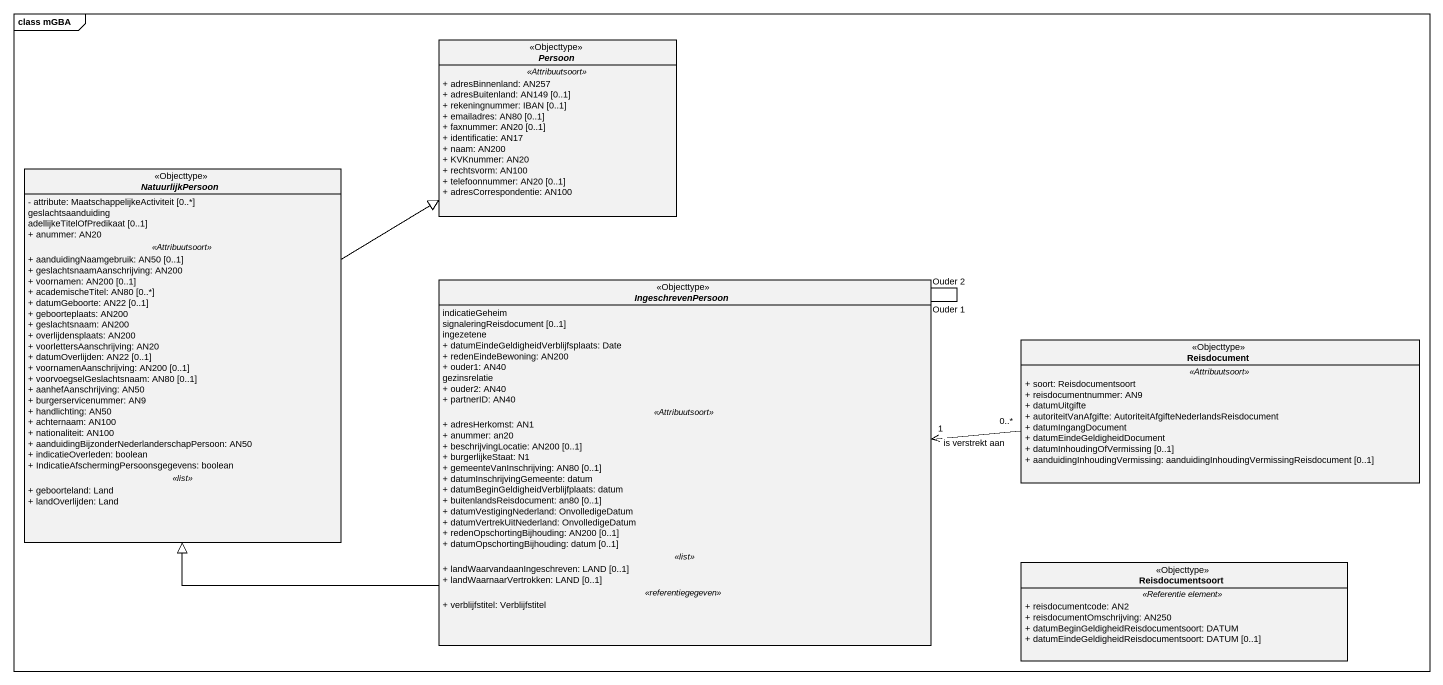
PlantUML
@startuml
mainframe class mGBA
hide circle
hide empty members
skinparam classAttributeIconSize 0
abstract class Persoon <<Objecttype>> {
  .. <<Attribuutsoort>> ..
  + adresBinnenland: AN257
  + adresBuitenland: AN149 [0..1]
  + rekeningnummer: IBAN [0..1]
  + emailadres: AN80 [0..1]
  + faxnummer: AN20 [0..1]
  + identificatie: AN17
  + naam: AN200
  + KVKnummer: AN20
  + rechtsvorm: AN100
  + telefoonnummer: AN20 [0..1]
  + adresCorrespondentie: AN100
}
abstract class NatuurlijkPersoon <<Objecttype>> {
  - attribute: MaatschappelijkeActiviteit [0..*]
  geslachtsaanduiding
  adellijkeTitelOfPredikaat [0..1]
  + anummer: AN20
  .. <<Attribuutsoort>> ..
  + aanduidingNaamgebruik: AN50 [0..1]
  + geslachtsnaamAanschrijving: AN200
  + voornamen: AN200 [0..1]
  + academischeTitel: AN80 [0..*]
  + datumGeboorte: AN22 [0..1]
  + geboorteplaats: AN200
  + geslachtsnaam: AN200
  + overlijdensplaats: AN200
  + voorlettersAanschrijving: AN20
  + datumOverlijden: AN22 [0..1]
  + voornamenAanschrijving: AN200 [0..1]
  + voorvoegselGeslachtsnaam: AN80 [0..1]
  + aanhefAanschrijving: AN50
  + burgerservicenummer: AN9
  + handlichting: AN50
  + achternaam: AN100
  + nationaliteit: AN100
  + aanduidingBijzonderNederlanderschapPersoon: AN50
  + indicatieOverleden: boolean
  + IndicatieAfschermingPersoonsgegevens: boolean
  .. <<list>> ..
  + geboorteland: Land
  + landOverlijden: Land
}
abstract class IngeschrevenPersoon <<Objecttype>> {
  indicatieGeheim
  signaleringReisdocument [0..1]
  ingezetene
  + datumEindeGeldigheidVerblijfsplaats: Date
  + redenEindeBewoning: AN200
  + ouder1: AN40
  gezinsrelatie
  + ouder2: AN40
  + partnerID: AN40
  .. <<Attribuutsoort>> ..
  + adresHerkomst: AN1
  + anummer: an20
  + beschrijvingLocatie: AN200 [0..1]
  + burgerlijkeStaat: N1
  + gemeenteVanInschrijving: AN80 [0..1]
  + datumInschrijvingGemeente: datum
  + datumBeginGeldigheidVerblijfplaats: datum
  + buitenlandsReisdocument: an80 [0..1]
  + datumVestigingNederland: OnvolledigeDatum
  + datumVertrekUitNederland: OnvolledigeDatum
  + redenOpschortingBijhouding: AN200 [0..1]
  + datumOpschortingBijhouding: datum [0..1]
  .. <<list>> ..
  + landWaarvandaanIngeschreven: LAND [0..1]
  + landWaarnaarVertrokken: LAND [0..1]
  .. <<referentiegegeven>> ..
  + verblijfstitel: Verblijfstitel
}
class Reisdocument <<Objecttype>> {
  .. <<Attribuutsoort>> ..
  + soort: Reisdocumentsoort
  + reisdocumentnummer: AN9
  + datumUitgifte
  + autoriteitVanAfgifte: AutoriteitAfgifteNederlandsReisdocument
  + datumIngangDocument
  + datumEindeGeldigheidDocument
  + datumInhoudingOfVermissing [0..1]
  + aanduidingInhoudingVermissing: aanduidingInhoudingVermissingReisdocument [0..1]
}
class Reisdocumentsoort <<Objecttype>> {
  .. <<Referentie element>> ..
  + reisdocumentcode: AN2
  + reisdocumentOmschrijving: AN250
  + datumBeginGeldigheidReisdocumentsoort: DATUM
  + datumEindeGeldigheidReisdocumentsoort: DATUM [0..1]
}
NatuurlijkPersoon -up-|> Persoon
IngeschrevenPersoon -left-|> NatuurlijkPersoon
IngeschrevenPersoon -- IngeschrevenPersoon : Ouder 1
IngeschrevenPersoon -- IngeschrevenPersoon : Ouder 2
IngeschrevenPersoon "1" <-right- "0..*" Reisdocument : is verstrekt aan
@enduml
